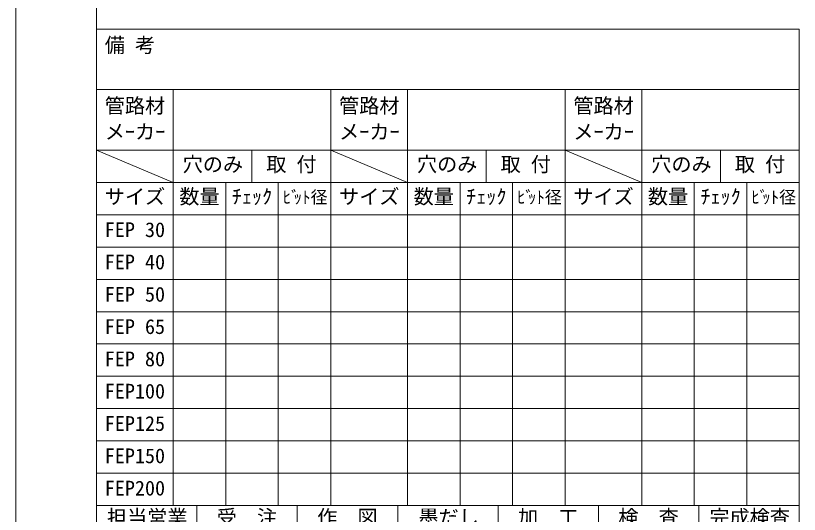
# Model space of a CAD drawing. Units: millimetres, scale not verified. Extents: x -2228 to 2228, y -1575 to 1575.
# Drawn here: x -2228 to -772, y -864 to 62 of the extents above; entities that cross this region are included whole.
import ezdxf
from ezdxf.enums import TextEntityAlignment as Align

# ---------------------------------------------------------------- set-up
doc = ezdxf.new("R2010")
doc.units = ezdxf.units.MM
doc.header["$LTSCALE"] = 10
for name, color, linetype, lineweight in [('0-0_D-TTL', 7, 'Continuous', 9), ('0-1_Defpoints', 7, 'Continuous', 9), ('0-2_D-TTL-FRAM1', 134, 'Continuous', 9), ('0-3_D-TTL-TXT', 7, 'Continuous', 9), ('0-4_D-STR-TXT', 7, 'Continuous', 9)]:
    doc.layers.add(name, color=color, linetype=linetype, lineweight=lineweight)
doc.styles.add('ＭＳ ゴシック', font='')
doc.styles.get('ＭＳ ゴシック').set_extended_font_data('MS Gothic')

# ---------------------------------------------------------------- blocks, each defined once
blk = doc.blocks.new('A$C4DE05FD1')
at = {"layer": '0-0_D-TTL', "color": 134}
blk.add_line((2000, 39500), (2000, 2000), dxfattribs=at)
at = {"layer": '0-1_Defpoints', "color": 134}
blk.add_line((0, 42000), (0, 0), dxfattribs=at)
blk = doc.blocks.new('A$C4C6C5A58')
at = {"layer": '0-4_D-STR-TXT', "style": 'ＭＳ ゴシック'}
for s, p in [('ﾋﾞ', (0, -59.2)), ('ｯﾄ径', (270.4, -59.2))]:
    blk.add_text(s, height=307.8, dxfattribs=at).set_placement(p, align=Align.BOTTOM_LEFT)
blk = doc.blocks.new('A$C43AD63AA')
at = {"layer": '0-2_D-TTL-FRAM1'}
for p, q in [((0, 10300), (0, 0)), ((1900, 10300), (1900, 0)), ((0, 8800), (5800, 8800)), ((0, 8800), (1900, 8000)), ((3850, 8800), (3850, 8000)), ((0, 8000), (5800, 8000)), ((3200, 8000), (3200, 0)), ((4500, 8000), (4500, 0)), ((0, 7200), (5800, 7200)), ((0, 6400), (5800, 6400)), ((0, 5600), (5800, 5600)), ((0, 4800), (5800, 4800)), ((0, 4000), (5800, 4000)), ((0, 3200), (5800, 3200)), ((0, 2400), (5800, 2400)), ((0, 1600), (5800, 1600)), ((0, 800), (5800, 800)), ((0, 0), (5800, 0))]:
    blk.add_line(p, q, dxfattribs=at)
blk.add_lwpolyline([(0, 10300), (5800, 10300), (5800, 0)], dxfattribs=at)
at = {"layer": '0-3_D-TTL-TXT'}
blk.add_blockref('A$C4C6C5A58', (4610, 7448.4), dxfattribs=at)
at = {"layer": '0-3_D-TTL-TXT', "style": 'ＭＳ ゴシック'}
for s, p in [('管路材', (205.9, 9608.1)), ('メｰカｰ', (205.9, 8964.4)), ('穴のみ', (2133.9, 8158.1)), ('取 付', (4204.2, 8158.1)), ('サイズ', (205.9, 7358.1)), ('数量', (2051.9, 7358.1)), ('ﾁｪｯｸ', (3351.9, 7358.1))]:
    blk.add_text(s, height=365.6, dxfattribs=at).set_placement(p, align=Align.BOTTOM_LEFT)
blk = doc.blocks.new('A$C77D93FA8')
at = {"layer": '0-3_D-TTL-TXT', "style": 'ＭＳ ゴシック'}
for s, p in [('FEP 30', (205.9, 6538.1)), ('FEP 40', (205.9, 5738.1)), ('FEP 50', (205.9, 4938.1)), ('FEP 65', (205.9, 4138.1)), ('FEP 80', (205.9, 3338.1)), ('FEP100', (205.9, 2538.1)), ('FEP125', (205.9, 1738.1)), ('FEP150', (205.9, 938.1)), ('FEP200', (205.9, 138.1))]:
    blk.add_text(s, height=365.6, dxfattribs=at).set_placement(p, align=Align.BOTTOM_LEFT)
blk = doc.blocks.new('A$C4ECB077E')
at = {"layer": '0-2_D-TTL-FRAM1'}
for p, q in [((0, 14625), (13050, 14625)), ((0, 14625), (0, 0)), ((13050, 14625), (13050, 0)), ((0, 13500), (13050, 13500)), ((0, 5775), (13050, 5775)), ((1864.3, 5775), (1864.3, 3375)), ((3728.6, 5775), (3728.6, 3375)), ((5592.9, 5775), (5592.9, 3375)), ((7457.1, 5775), (7457.1, 3375)), ((9321.4, 5775), (9321.4, 3375)), ((11185.7, 5775), (11185.7, 3375)), ((0, 5250), (13050, 5250)), ((0, 3375), (13050, 3375)), ((8175, 3375), (8175, 0)), ((8175, 2625), (13050, 2625)), ((150, 2250), (7950, 2250)), ((150, 1125), (7950, 1125)), ((0, 0), (13050, 0))]:
    blk.add_line(p, q, dxfattribs=at)
at = {"layer": '0-3_D-TTL-TXT', "style": 'ＭＳ ゴシック'}
for s, height, p in [('備 考', 274.2, (154.4, 14106.1)), ('担当営業', 274.2, (194.5, 5335.6)), ('受\u3000注', 274.2, (2233.1, 5335.6)), ('作\u3000図', 274.2, (4097.4, 5335.6)), ('墨だし', 274.2, (5979.1, 5335.6)), ('加\u3000工', 274.2, (7826, 5335.6)), ('検\u3000査', 274.2, (9690.3, 5335.6)), ('完成検査', 274.2, (11380.2, 5335.6)), ('お 客 様 ご 確 認 欄', 288.6, (8653, 2813.3)), ('積込予定日:', 360.8, (350.5, 2575.5)), ('年  月  日', 360.8, (10332.5, 1825.5)), ('納\u3000\u3000\u3000期:', 360.8, (350.5, 1450.5)), ('印', 469, (12107.8, 304.6)), ('作\u3000\u3000\u3000図:', 360.8, (350.5, 325.5))]:
    blk.add_text(s, height=height, dxfattribs=at).set_placement(p, align=Align.BOTTOM_LEFT)

msp = doc.modelspace()

# ---------------------------------------------------------------- block references
at = {"layer": '0-0_D-TTL'}
for name, p, xscale, yscale in [('A$C4DE05FD1', (-2227.5, -1575), 0.075, 0.075), ('A$C4ECB077E', (-2077.5, -1425), 0.1, 0.1)]:
    msp.add_blockref(name, p, dxfattribs=dict(at, xscale=xscale, yscale=yscale))
at = {"layer": '0-2_D-TTL-FRAM1', "xscale": 0.075, "yscale": 0.075}
for p in [(-2077.5, -847.5), (-1642.5, -847.5), (-1207.5, -847.5)]:
    msp.add_blockref('A$C43AD63AA', p, dxfattribs=at)
at = {"layer": '0-3_D-TTL-TXT', "xscale": 0.075, "yscale": 0.075}
msp.add_blockref('A$C77D93FA8', (-2077.5, -847.5), dxfattribs=at)

doc.saveas('drawing.dxf')
